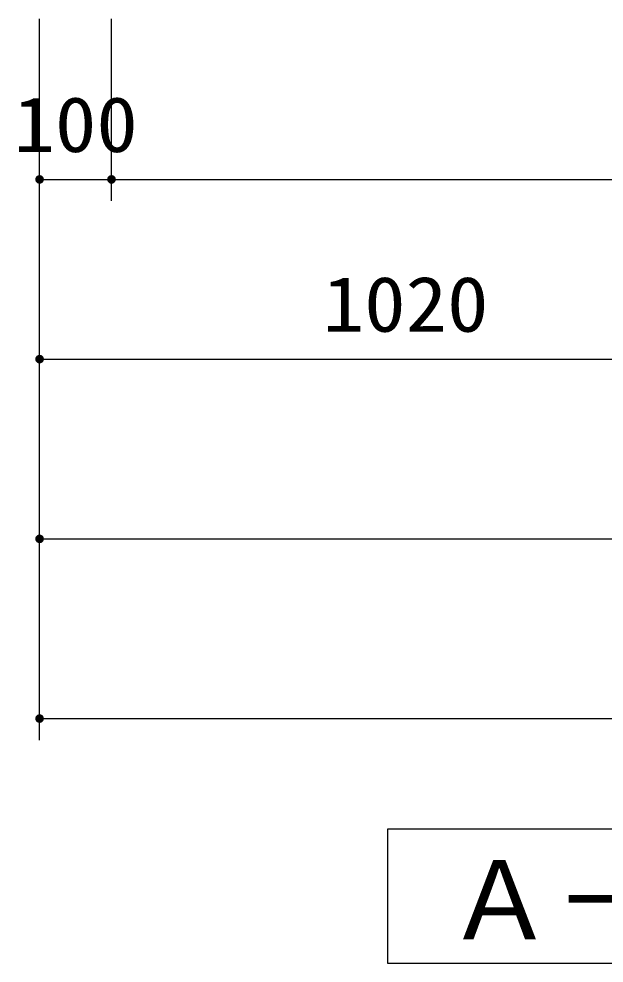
# Model space of a CAD drawing. Units: millimetres, scale not verified. Extents: x -8910 to 8910, y -6308 to 6308.
# Drawn here: x -6382 to -5568, y -4767 to -3454 of the extents above; entities that cross this region are included whole.
import ezdxf
from ezdxf.enums import TextEntityAlignment as Align

# ---------------------------------------------------------------- set-up
doc = ezdxf.new("R2010")
doc.units = ezdxf.units.MM
doc.header["$LTSCALE"] = 30
doc.layers.add('0-3_空気管', color=3, linetype='Continuous', lineweight=25)
doc.layers.add('0-5_製作', color=5, linetype='Continuous', lineweight=25)
doc.styles.add('ＭＳ ゴシック', font='')
doc.styles.get('ＭＳ ゴシック').set_extended_font_data('MS Gothic')

msp = doc.modelspace()

# ---------------------------------------------------------------- linework, layer by layer
at = {"layer": '0-3_空気管'}
msp.add_lwpolyline([(-3839.91, -4580.61), (-5869.24, -4580.61), (-5869.24, -4766.92), (-3839.91, -4766.92)], close=True, dxfattribs=at)
at = {"layer": '0-5_製作', "color": 2}
for p, q in [((-6353.18, -3706.79), (-6353.18, -3453.5)), ((-6253.18, -3706.79), (-6253.18, -3453.5)), ((-6353.18, -3676.79), (-6253.18, -3676.79)), ((-6353.18, -3956.79), (-6353.18, -3676.79)), ((-6253.18, -3676.79), (-3483.14, -3676.79)), ((-6353.18, -3926.79), (-5333.16, -3926.79)), ((-6353.18, -4206.79), (-6353.18, -3926.79)), ((-6353.18, -4176.79), (-3383.14, -4176.79)), ((-6353.18, -4456.79), (-6353.18, -4176.79)), ((-6353.18, -4426.79), (-2653.16, -4426.79))]:
    msp.add_line(p, q, dxfattribs=at)
at = {"layer": '0-5_製作'}
for points in [[(-6359.17, -3676.41), (-6353.18, -3676.79), (-6359.18, -3676.79)], [(-6359.18, -3676.79), (-6356.39, -3681.85), (-6359.13, -3677.54)], [(-6359.18, -3676.79), (-6355.73, -3682.22), (-6356.39, -3681.85)], [(-6353.18, -3676.79), (-6355.73, -3682.22), (-6359.18, -3676.79)], [(-6359.07, -3675.66), (-6353.18, -3676.79), (-6359.17, -3676.41)], [(-6359.13, -3677.54), (-6357, -3681.41), (-6358.99, -3678.28)], [(-6359.13, -3677.54), (-6356.39, -3681.85), (-6357, -3681.41)], [(-6358.89, -3674.93), (-6353.18, -3676.79), (-6359.07, -3675.66)], [(-6358.61, -3674.23), (-6353.18, -3676.79), (-6358.89, -3674.93)], [(-6358.25, -3673.57), (-6353.18, -3676.79), (-6358.61, -3674.23)], [(-6357.8, -3672.96), (-6353.18, -3676.79), (-6358.25, -3673.57)], [(-6357.29, -3672.41), (-6353.18, -3676.79), (-6357.8, -3672.96)], [(-6356.71, -3671.93), (-6353.18, -3676.79), (-6357.29, -3672.41)], [(-6356.07, -3671.53), (-6353.18, -3676.79), (-6356.71, -3671.93)], [(-6356.07, -3671.53), (-6353.18, -3670.79), (-6353.18, -3676.79)], [(-6355.39, -3671.21), (-6353.18, -3670.79), (-6356.07, -3671.53)], [(-6353.18, -3676.79), (-6355.03, -3682.49), (-6355.73, -3682.22)], [(-6354.67, -3670.97), (-6353.18, -3670.79), (-6355.39, -3671.21)], [(-6353.18, -3676.79), (-6354.3, -3682.68), (-6355.03, -3682.49)], [(-6353.93, -3670.83), (-6353.18, -3670.79), (-6354.67, -3670.97)], [(-6353.18, -3676.79), (-6353.56, -3682.77), (-6354.3, -3682.68)], [(-6353.18, -3676.79), (-6353.18, -3682.79), (-6353.56, -3682.77)], [(-6353.18, -3670.79), (-6347.18, -3676.79), (-6353.18, -3676.79)], [(-6352.8, -3670.8), (-6347.18, -3676.79), (-6353.18, -3670.79)], [(-6353.18, -3676.79), (-6352.43, -3682.74), (-6353.18, -3682.79)], [(-6353.18, -3676.79), (-6351.69, -3682.6), (-6352.43, -3682.74)], [(-6353.18, -3676.79), (-6350.97, -3682.37), (-6351.69, -3682.6)], [(-6353.18, -3676.79), (-6350.29, -3682.04), (-6350.97, -3682.37)], [(-6353.18, -3676.79), (-6349.65, -3681.64), (-6350.29, -3682.04)], [(-6347.18, -3676.79), (-6349.65, -3681.64), (-6353.18, -3676.79)], [(-6352.06, -3670.89), (-6347.18, -3676.79), (-6352.8, -3670.8)], [(-6351.33, -3671.08), (-6347.18, -3676.79), (-6352.06, -3670.89)], [(-6350.62, -3671.36), (-6347.18, -3676.79), (-6351.33, -3671.08)], [(-6349.96, -3671.72), (-6347.18, -3676.79), (-6350.62, -3671.36)], [(-6349.96, -3671.72), (-6347.23, -3676.03), (-6347.18, -3676.79)], [(-6349.36, -3672.16), (-6347.23, -3676.03), (-6349.96, -3671.72)], [(-6347.18, -3676.79), (-6349.07, -3681.16), (-6349.65, -3681.64)], [(-6349.36, -3672.16), (-6347.37, -3675.29), (-6347.23, -3676.03)], [(-6348.81, -3672.68), (-6347.37, -3675.29), (-6349.36, -3672.16)], [(-6347.18, -3676.79), (-6348.56, -3680.61), (-6349.07, -3681.16)], [(-6348.81, -3672.68), (-6347.6, -3674.58), (-6347.37, -3675.29)], [(-6348.33, -3673.26), (-6347.6, -3674.58), (-6348.81, -3672.68)], [(-6347.18, -3676.79), (-6348.11, -3680), (-6348.56, -3680.61)], [(-6348.33, -3673.26), (-6347.92, -3673.9), (-6347.6, -3674.58)], [(-6347.18, -3676.79), (-6347.75, -3679.34), (-6348.11, -3680)], [(-6347.18, -3676.79), (-6347.47, -3678.64), (-6347.75, -3679.34)], [(-6347.18, -3676.79), (-6347.29, -3677.91), (-6347.47, -3678.64)], [(-6347.18, -3676.79), (-6347.19, -3677.16), (-6347.29, -3677.91)], [(-6259.17, -3676.41), (-6253.18, -3676.79), (-6259.18, -3676.79)], [(-6259.18, -3676.79), (-6256.39, -3681.85), (-6259.13, -3677.54)], [(-6259.18, -3676.79), (-6255.73, -3682.22), (-6256.39, -3681.85)], [(-6253.18, -3676.79), (-6255.73, -3682.22), (-6259.18, -3676.79)], [(-6259.07, -3675.66), (-6253.18, -3676.79), (-6259.17, -3676.41)], [(-6259.13, -3677.54), (-6257, -3681.41), (-6258.99, -3678.28)], [(-6259.13, -3677.54), (-6256.39, -3681.85), (-6257, -3681.41)], [(-6258.89, -3674.93), (-6253.18, -3676.79), (-6259.07, -3675.66)], [(-6258.61, -3674.23), (-6253.18, -3676.79), (-6258.89, -3674.93)], [(-6258.25, -3673.57), (-6253.18, -3676.79), (-6258.61, -3674.23)], [(-6257.8, -3672.96), (-6253.18, -3676.79), (-6258.25, -3673.57)], [(-6257.29, -3672.41), (-6253.18, -3676.79), (-6257.8, -3672.96)], [(-6256.71, -3671.93), (-6253.18, -3676.79), (-6257.29, -3672.41)], [(-6256.07, -3671.53), (-6253.18, -3676.79), (-6256.71, -3671.93)], [(-6256.07, -3671.53), (-6253.18, -3670.79), (-6253.18, -3676.79)], [(-6255.39, -3671.21), (-6253.18, -3670.79), (-6256.07, -3671.53)], [(-6253.18, -3676.79), (-6255.03, -3682.49), (-6255.73, -3682.22)], [(-6254.67, -3670.97), (-6253.18, -3670.79), (-6255.39, -3671.21)], [(-6253.18, -3676.79), (-6254.3, -3682.68), (-6255.03, -3682.49)], [(-6253.93, -3670.83), (-6253.18, -3670.79), (-6254.67, -3670.97)], [(-6253.18, -3676.79), (-6253.56, -3682.77), (-6254.3, -3682.68)], [(-6253.18, -3676.79), (-6253.18, -3682.79), (-6253.56, -3682.77)], [(-6253.18, -3670.79), (-6247.18, -3676.79), (-6253.18, -3676.79)], [(-6252.8, -3670.8), (-6247.18, -3676.79), (-6253.18, -3670.79)], [(-6253.18, -3676.79), (-6252.43, -3682.74), (-6253.18, -3682.79)], [(-6253.18, -3676.79), (-6251.69, -3682.6), (-6252.43, -3682.74)], [(-6253.18, -3676.79), (-6250.97, -3682.37), (-6251.69, -3682.6)], [(-6253.18, -3676.79), (-6250.29, -3682.04), (-6250.97, -3682.37)], [(-6253.18, -3676.79), (-6249.65, -3681.64), (-6250.29, -3682.04)], [(-6247.18, -3676.79), (-6249.65, -3681.64), (-6253.18, -3676.79)], [(-6252.06, -3670.89), (-6247.18, -3676.79), (-6252.8, -3670.8)], [(-6251.33, -3671.08), (-6247.18, -3676.79), (-6252.06, -3670.89)], [(-6250.62, -3671.36), (-6247.18, -3676.79), (-6251.33, -3671.08)], [(-6249.96, -3671.72), (-6247.18, -3676.79), (-6250.62, -3671.36)], [(-6249.96, -3671.72), (-6247.23, -3676.03), (-6247.18, -3676.79)], [(-6249.36, -3672.16), (-6247.23, -3676.03), (-6249.96, -3671.72)], [(-6247.18, -3676.79), (-6249.07, -3681.16), (-6249.65, -3681.64)], [(-6249.36, -3672.16), (-6247.37, -3675.29), (-6247.23, -3676.03)], [(-6248.81, -3672.68), (-6247.37, -3675.29), (-6249.36, -3672.16)], [(-6247.18, -3676.79), (-6248.56, -3680.61), (-6249.07, -3681.16)], [(-6248.81, -3672.68), (-6247.6, -3674.58), (-6247.37, -3675.29)], [(-6248.33, -3673.26), (-6247.6, -3674.58), (-6248.81, -3672.68)], [(-6247.18, -3676.79), (-6248.11, -3680), (-6248.56, -3680.61)], [(-6248.33, -3673.26), (-6247.92, -3673.9), (-6247.6, -3674.58)], [(-6247.18, -3676.79), (-6247.75, -3679.34), (-6248.11, -3680)], [(-6247.18, -3676.79), (-6247.47, -3678.64), (-6247.75, -3679.34)], [(-6247.18, -3676.79), (-6247.29, -3677.91), (-6247.47, -3678.64)], [(-6247.18, -3676.79), (-6247.19, -3677.16), (-6247.29, -3677.91)], [(-6358.99, -3678.28), (-6357.55, -3680.89), (-6358.76, -3679)], [(-6358.99, -3678.28), (-6357, -3681.41), (-6357.55, -3680.89)], [(-6358.76, -3679), (-6358.03, -3680.31), (-6358.44, -3679.68)], [(-6358.76, -3679), (-6357.55, -3680.89), (-6358.03, -3680.31)], [(-6258.99, -3678.28), (-6257.55, -3680.89), (-6258.76, -3679)], [(-6258.99, -3678.28), (-6257, -3681.41), (-6257.55, -3680.89)], [(-6258.76, -3679), (-6258.03, -3680.31), (-6258.44, -3679.68)], [(-6258.76, -3679), (-6257.55, -3680.89), (-6258.03, -3680.31)], [(-6359.17, -3926.41), (-6353.18, -3926.79), (-6359.18, -3926.79)], [(-6359.18, -3926.79), (-6356.39, -3931.85), (-6359.13, -3927.54)], [(-6359.18, -3926.79), (-6355.73, -3932.22), (-6356.39, -3931.85)], [(-6353.18, -3926.79), (-6355.73, -3932.22), (-6359.18, -3926.79)], [(-6359.07, -3925.66), (-6353.18, -3926.79), (-6359.17, -3926.41)], [(-6358.89, -3924.93), (-6353.18, -3926.79), (-6359.07, -3925.66)], [(-6358.61, -3924.23), (-6353.18, -3926.79), (-6358.89, -3924.93)], [(-6358.25, -3923.57), (-6353.18, -3926.79), (-6358.61, -3924.23)], [(-6357.8, -3922.96), (-6353.18, -3926.79), (-6358.25, -3923.57)], [(-6357.29, -3922.41), (-6353.18, -3926.79), (-6357.8, -3922.96)], [(-6356.71, -3921.93), (-6353.18, -3926.79), (-6357.29, -3922.41)], [(-6356.07, -3921.53), (-6353.18, -3926.79), (-6356.71, -3921.93)], [(-6356.07, -3921.53), (-6353.18, -3920.79), (-6353.18, -3926.79)], [(-6355.39, -3921.21), (-6353.18, -3920.79), (-6356.07, -3921.53)], [(-6353.18, -3926.79), (-6355.03, -3932.49), (-6355.73, -3932.22)], [(-6354.67, -3920.97), (-6353.18, -3920.79), (-6355.39, -3921.21)], [(-6353.18, -3926.79), (-6354.3, -3932.68), (-6355.03, -3932.49)], [(-6353.93, -3920.83), (-6353.18, -3920.79), (-6354.67, -3920.97)], [(-6353.18, -3926.79), (-6353.56, -3932.77), (-6354.3, -3932.68)], [(-6353.18, -3926.79), (-6353.18, -3932.79), (-6353.56, -3932.77)], [(-6353.18, -3920.79), (-6347.18, -3926.79), (-6353.18, -3926.79)], [(-6352.8, -3920.8), (-6347.18, -3926.79), (-6353.18, -3920.79)], [(-6353.18, -3926.79), (-6352.43, -3932.74), (-6353.18, -3932.79)], [(-6353.18, -3926.79), (-6351.69, -3932.6), (-6352.43, -3932.74)], [(-6353.18, -3926.79), (-6350.97, -3932.37), (-6351.69, -3932.6)], [(-6353.18, -3926.79), (-6350.29, -3932.04), (-6350.97, -3932.37)], [(-6353.18, -3926.79), (-6349.65, -3931.64), (-6350.29, -3932.04)], [(-6347.18, -3926.79), (-6349.65, -3931.64), (-6353.18, -3926.79)], [(-6352.06, -3920.89), (-6347.18, -3926.79), (-6352.8, -3920.8)], [(-6351.33, -3921.08), (-6347.18, -3926.79), (-6352.06, -3920.89)], [(-6350.62, -3921.36), (-6347.18, -3926.79), (-6351.33, -3921.08)], [(-6349.96, -3921.72), (-6347.18, -3926.79), (-6350.62, -3921.36)], [(-6349.96, -3921.72), (-6347.23, -3926.03), (-6347.18, -3926.79)], [(-6349.36, -3922.16), (-6347.23, -3926.03), (-6349.96, -3921.72)], [(-6347.18, -3926.79), (-6349.07, -3931.16), (-6349.65, -3931.64)], [(-6349.36, -3922.16), (-6347.37, -3925.29), (-6347.23, -3926.03)], [(-6348.81, -3922.68), (-6347.37, -3925.29), (-6349.36, -3922.16)], [(-6347.18, -3926.79), (-6348.56, -3930.61), (-6349.07, -3931.16)], [(-6348.81, -3922.68), (-6347.6, -3924.58), (-6347.37, -3925.29)], [(-6348.33, -3923.26), (-6347.6, -3924.58), (-6348.81, -3922.68)], [(-6347.18, -3926.79), (-6348.11, -3930), (-6348.56, -3930.61)], [(-6348.33, -3923.26), (-6347.92, -3923.9), (-6347.6, -3924.58)], [(-6347.18, -3926.79), (-6347.75, -3929.34), (-6348.11, -3930)], [(-6347.18, -3926.79), (-6347.47, -3928.64), (-6347.75, -3929.34)], [(-6347.18, -3926.79), (-6347.29, -3927.91), (-6347.47, -3928.64)], [(-6347.18, -3926.79), (-6347.19, -3927.16), (-6347.29, -3927.91)], [(-6359.13, -3927.54), (-6357, -3931.41), (-6358.99, -3928.28)], [(-6359.13, -3927.54), (-6356.39, -3931.85), (-6357, -3931.41)], [(-6358.99, -3928.28), (-6357.55, -3930.89), (-6358.76, -3929)], [(-6358.99, -3928.28), (-6357, -3931.41), (-6357.55, -3930.89)], [(-6358.76, -3929), (-6358.03, -3930.31), (-6358.44, -3929.68)], [(-6358.76, -3929), (-6357.55, -3930.89), (-6358.03, -3930.31)], [(-6359.17, -4176.41), (-6353.18, -4176.79), (-6359.18, -4176.79)], [(-6359.07, -4175.66), (-6353.18, -4176.79), (-6359.17, -4176.41)], [(-6358.89, -4174.93), (-6353.18, -4176.79), (-6359.07, -4175.66)], [(-6358.61, -4174.23), (-6353.18, -4176.79), (-6358.89, -4174.93)], [(-6358.25, -4173.57), (-6353.18, -4176.79), (-6358.61, -4174.23)], [(-6357.8, -4172.96), (-6353.18, -4176.79), (-6358.25, -4173.57)], [(-6357.29, -4172.41), (-6353.18, -4176.79), (-6357.8, -4172.96)], [(-6356.71, -4171.93), (-6353.18, -4176.79), (-6357.29, -4172.41)], [(-6356.07, -4171.53), (-6353.18, -4176.79), (-6356.71, -4171.93)], [(-6356.07, -4171.53), (-6353.18, -4170.79), (-6353.18, -4176.79)], [(-6355.39, -4171.21), (-6353.18, -4170.79), (-6356.07, -4171.53)], [(-6354.67, -4170.97), (-6353.18, -4170.79), (-6355.39, -4171.21)], [(-6353.93, -4170.83), (-6353.18, -4170.79), (-6354.67, -4170.97)], [(-6353.18, -4170.79), (-6347.18, -4176.79), (-6353.18, -4176.79)], [(-6352.8, -4170.8), (-6347.18, -4176.79), (-6353.18, -4170.79)], [(-6352.06, -4170.89), (-6347.18, -4176.79), (-6352.8, -4170.8)], [(-6351.33, -4171.08), (-6347.18, -4176.79), (-6352.06, -4170.89)], [(-6350.62, -4171.36), (-6347.18, -4176.79), (-6351.33, -4171.08)], [(-6350.62, -4171.36), (-6347.23, -4176.03), (-6347.18, -4176.79)], [(-6349.96, -4171.72), (-6347.23, -4176.03), (-6350.62, -4171.36)], [(-6349.96, -4171.72), (-6347.37, -4175.29), (-6347.23, -4176.03)], [(-6349.36, -4172.16), (-6347.37, -4175.29), (-6349.96, -4171.72)], [(-6349.36, -4172.16), (-6347.6, -4174.58), (-6347.37, -4175.29)], [(-6348.81, -4172.68), (-6347.6, -4174.58), (-6349.36, -4172.16)], [(-6348.81, -4172.68), (-6347.92, -4173.9), (-6347.6, -4174.58)], [(-6348.33, -4173.26), (-6347.92, -4173.9), (-6348.81, -4172.68)], [(-6359.18, -4176.79), (-6355.73, -4182.22), (-6359.13, -4177.54)], [(-6359.18, -4176.79), (-6355.03, -4182.49), (-6355.73, -4182.22)], [(-6353.18, -4176.79), (-6355.03, -4182.49), (-6359.18, -4176.79)], [(-6359.13, -4177.54), (-6356.39, -4181.85), (-6358.99, -4178.28)], [(-6359.13, -4177.54), (-6355.73, -4182.22), (-6356.39, -4181.85)], [(-6358.99, -4178.28), (-6357, -4181.41), (-6358.76, -4179)], [(-6358.99, -4178.28), (-6356.39, -4181.85), (-6357, -4181.41)], [(-6358.76, -4179), (-6357.55, -4180.89), (-6358.44, -4179.68)], [(-6358.76, -4179), (-6357, -4181.41), (-6357.55, -4180.89)], [(-6358.44, -4179.68), (-6357.55, -4180.89), (-6358.03, -4180.31)], [(-6353.18, -4176.79), (-6354.3, -4182.68), (-6355.03, -4182.49)], [(-6353.18, -4176.79), (-6353.56, -4182.77), (-6354.3, -4182.68)], [(-6353.18, -4176.79), (-6353.18, -4182.79), (-6353.56, -4182.77)], [(-6353.18, -4176.79), (-6352.43, -4182.74), (-6353.18, -4182.79)], [(-6353.18, -4176.79), (-6351.69, -4182.6), (-6352.43, -4182.74)], [(-6353.18, -4176.79), (-6350.97, -4182.37), (-6351.69, -4182.6)], [(-6353.18, -4176.79), (-6350.29, -4182.04), (-6350.97, -4182.37)], [(-6353.18, -4176.79), (-6349.65, -4181.64), (-6350.29, -4182.04)], [(-6347.18, -4176.79), (-6349.65, -4181.64), (-6353.18, -4176.79)], [(-6347.18, -4176.79), (-6349.07, -4181.16), (-6349.65, -4181.64)], [(-6347.18, -4176.79), (-6348.56, -4180.61), (-6349.07, -4181.16)], [(-6347.18, -4176.79), (-6348.11, -4180), (-6348.56, -4180.61)], [(-6347.18, -4176.79), (-6347.75, -4179.34), (-6348.11, -4180)], [(-6347.18, -4176.79), (-6347.47, -4178.64), (-6347.75, -4179.34)], [(-6347.18, -4176.79), (-6347.29, -4177.91), (-6347.47, -4178.64)], [(-6347.18, -4176.79), (-6347.19, -4177.16), (-6347.29, -4177.91)], [(-6359.07, -4425.66), (-6353.18, -4426.79), (-6359.17, -4426.41)], [(-6358.89, -4424.93), (-6353.18, -4426.79), (-6359.07, -4425.66)], [(-6358.61, -4424.23), (-6353.18, -4426.79), (-6358.89, -4424.93)], [(-6358.25, -4423.57), (-6353.18, -4426.79), (-6358.61, -4424.23)], [(-6357.8, -4422.96), (-6353.18, -4426.79), (-6358.25, -4423.57)], [(-6357.29, -4422.41), (-6353.18, -4426.79), (-6357.8, -4422.96)], [(-6356.71, -4421.93), (-6353.18, -4426.79), (-6357.29, -4422.41)], [(-6356.07, -4421.53), (-6353.18, -4426.79), (-6356.71, -4421.93)], [(-6356.07, -4421.53), (-6353.18, -4420.79), (-6353.18, -4426.79)], [(-6355.39, -4421.21), (-6353.18, -4420.79), (-6356.07, -4421.53)], [(-6354.67, -4420.97), (-6353.18, -4420.79), (-6355.39, -4421.21)], [(-6353.93, -4420.83), (-6353.18, -4420.79), (-6354.67, -4420.97)], [(-6353.18, -4420.79), (-6347.18, -4426.79), (-6353.18, -4426.79)], [(-6352.8, -4420.8), (-6347.18, -4426.79), (-6353.18, -4420.79)], [(-6352.06, -4420.89), (-6347.18, -4426.79), (-6352.8, -4420.8)], [(-6351.33, -4421.08), (-6347.18, -4426.79), (-6352.06, -4420.89)], [(-6350.62, -4421.36), (-6347.18, -4426.79), (-6351.33, -4421.08)], [(-6350.62, -4421.36), (-6347.23, -4426.03), (-6347.18, -4426.79)], [(-6349.96, -4421.72), (-6347.23, -4426.03), (-6350.62, -4421.36)], [(-6349.96, -4421.72), (-6347.37, -4425.29), (-6347.23, -4426.03)], [(-6349.36, -4422.16), (-6347.37, -4425.29), (-6349.96, -4421.72)], [(-6349.36, -4422.16), (-6347.6, -4424.58), (-6347.37, -4425.29)], [(-6348.81, -4422.68), (-6347.6, -4424.58), (-6349.36, -4422.16)], [(-6348.81, -4422.68), (-6347.92, -4423.9), (-6347.6, -4424.58)], [(-6348.33, -4423.26), (-6347.92, -4423.9), (-6348.81, -4422.68)], [(-6359.17, -4426.41), (-6353.18, -4426.79), (-6359.18, -4426.79)], [(-6359.18, -4426.79), (-6355.73, -4432.22), (-6359.13, -4427.54)], [(-6359.18, -4426.79), (-6355.03, -4432.49), (-6355.73, -4432.22)], [(-6353.18, -4426.79), (-6355.03, -4432.49), (-6359.18, -4426.79)], [(-6359.13, -4427.54), (-6356.39, -4431.85), (-6358.99, -4428.28)], [(-6359.13, -4427.54), (-6355.73, -4432.22), (-6356.39, -4431.85)], [(-6358.99, -4428.28), (-6357, -4431.41), (-6358.76, -4429)], [(-6358.99, -4428.28), (-6356.39, -4431.85), (-6357, -4431.41)], [(-6358.76, -4429), (-6357.55, -4430.89), (-6358.44, -4429.68)], [(-6358.76, -4429), (-6357, -4431.41), (-6357.55, -4430.89)], [(-6358.44, -4429.68), (-6357.55, -4430.89), (-6358.03, -4430.31)], [(-6353.18, -4426.79), (-6354.3, -4432.68), (-6355.03, -4432.49)], [(-6353.18, -4426.79), (-6353.56, -4432.77), (-6354.3, -4432.68)], [(-6353.18, -4426.79), (-6353.18, -4432.79), (-6353.56, -4432.77)], [(-6353.18, -4426.79), (-6352.43, -4432.74), (-6353.18, -4432.79)], [(-6353.18, -4426.79), (-6351.69, -4432.6), (-6352.43, -4432.74)], [(-6353.18, -4426.79), (-6350.97, -4432.37), (-6351.69, -4432.6)], [(-6353.18, -4426.79), (-6350.29, -4432.04), (-6350.97, -4432.37)], [(-6353.18, -4426.79), (-6349.65, -4431.64), (-6350.29, -4432.04)], [(-6347.18, -4426.79), (-6349.65, -4431.64), (-6353.18, -4426.79)], [(-6347.18, -4426.79), (-6349.07, -4431.16), (-6349.65, -4431.64)], [(-6347.18, -4426.79), (-6348.56, -4430.61), (-6349.07, -4431.16)], [(-6347.18, -4426.79), (-6348.11, -4430), (-6348.56, -4430.61)], [(-6347.18, -4426.79), (-6347.75, -4429.34), (-6348.11, -4430)], [(-6347.18, -4426.79), (-6347.47, -4428.64), (-6347.75, -4429.34)], [(-6347.18, -4426.79), (-6347.29, -4427.91), (-6347.47, -4428.64)], [(-6347.18, -4426.79), (-6347.19, -4427.16), (-6347.29, -4427.91)]]:
    msp.add_solid(points, dxfattribs=at)

# ---------------------------------------------------------------- texts
at = {"layer": '0-3_空気管', "color": 4, "style": 'ＭＳ ゴシック'}
msp.add_text('Ａ－Ａ断面図', height=110, dxfattribs=at).set_placement((-5787.99, -4766.89), align=Align.BOTTOM_LEFT)
at = {"layer": '0-5_製作', "color": 4, "style": 'ＭＳ ゴシック', "width": 1.1}
for s, p in [('100', (-6389.43, -3661.79)), ('1020', (-5959.42, -3911.79))]:
    msp.add_text(s, height=76.98, dxfattribs=at).set_placement(p, align=Align.BOTTOM_LEFT)

doc.saveas('drawing.dxf')
